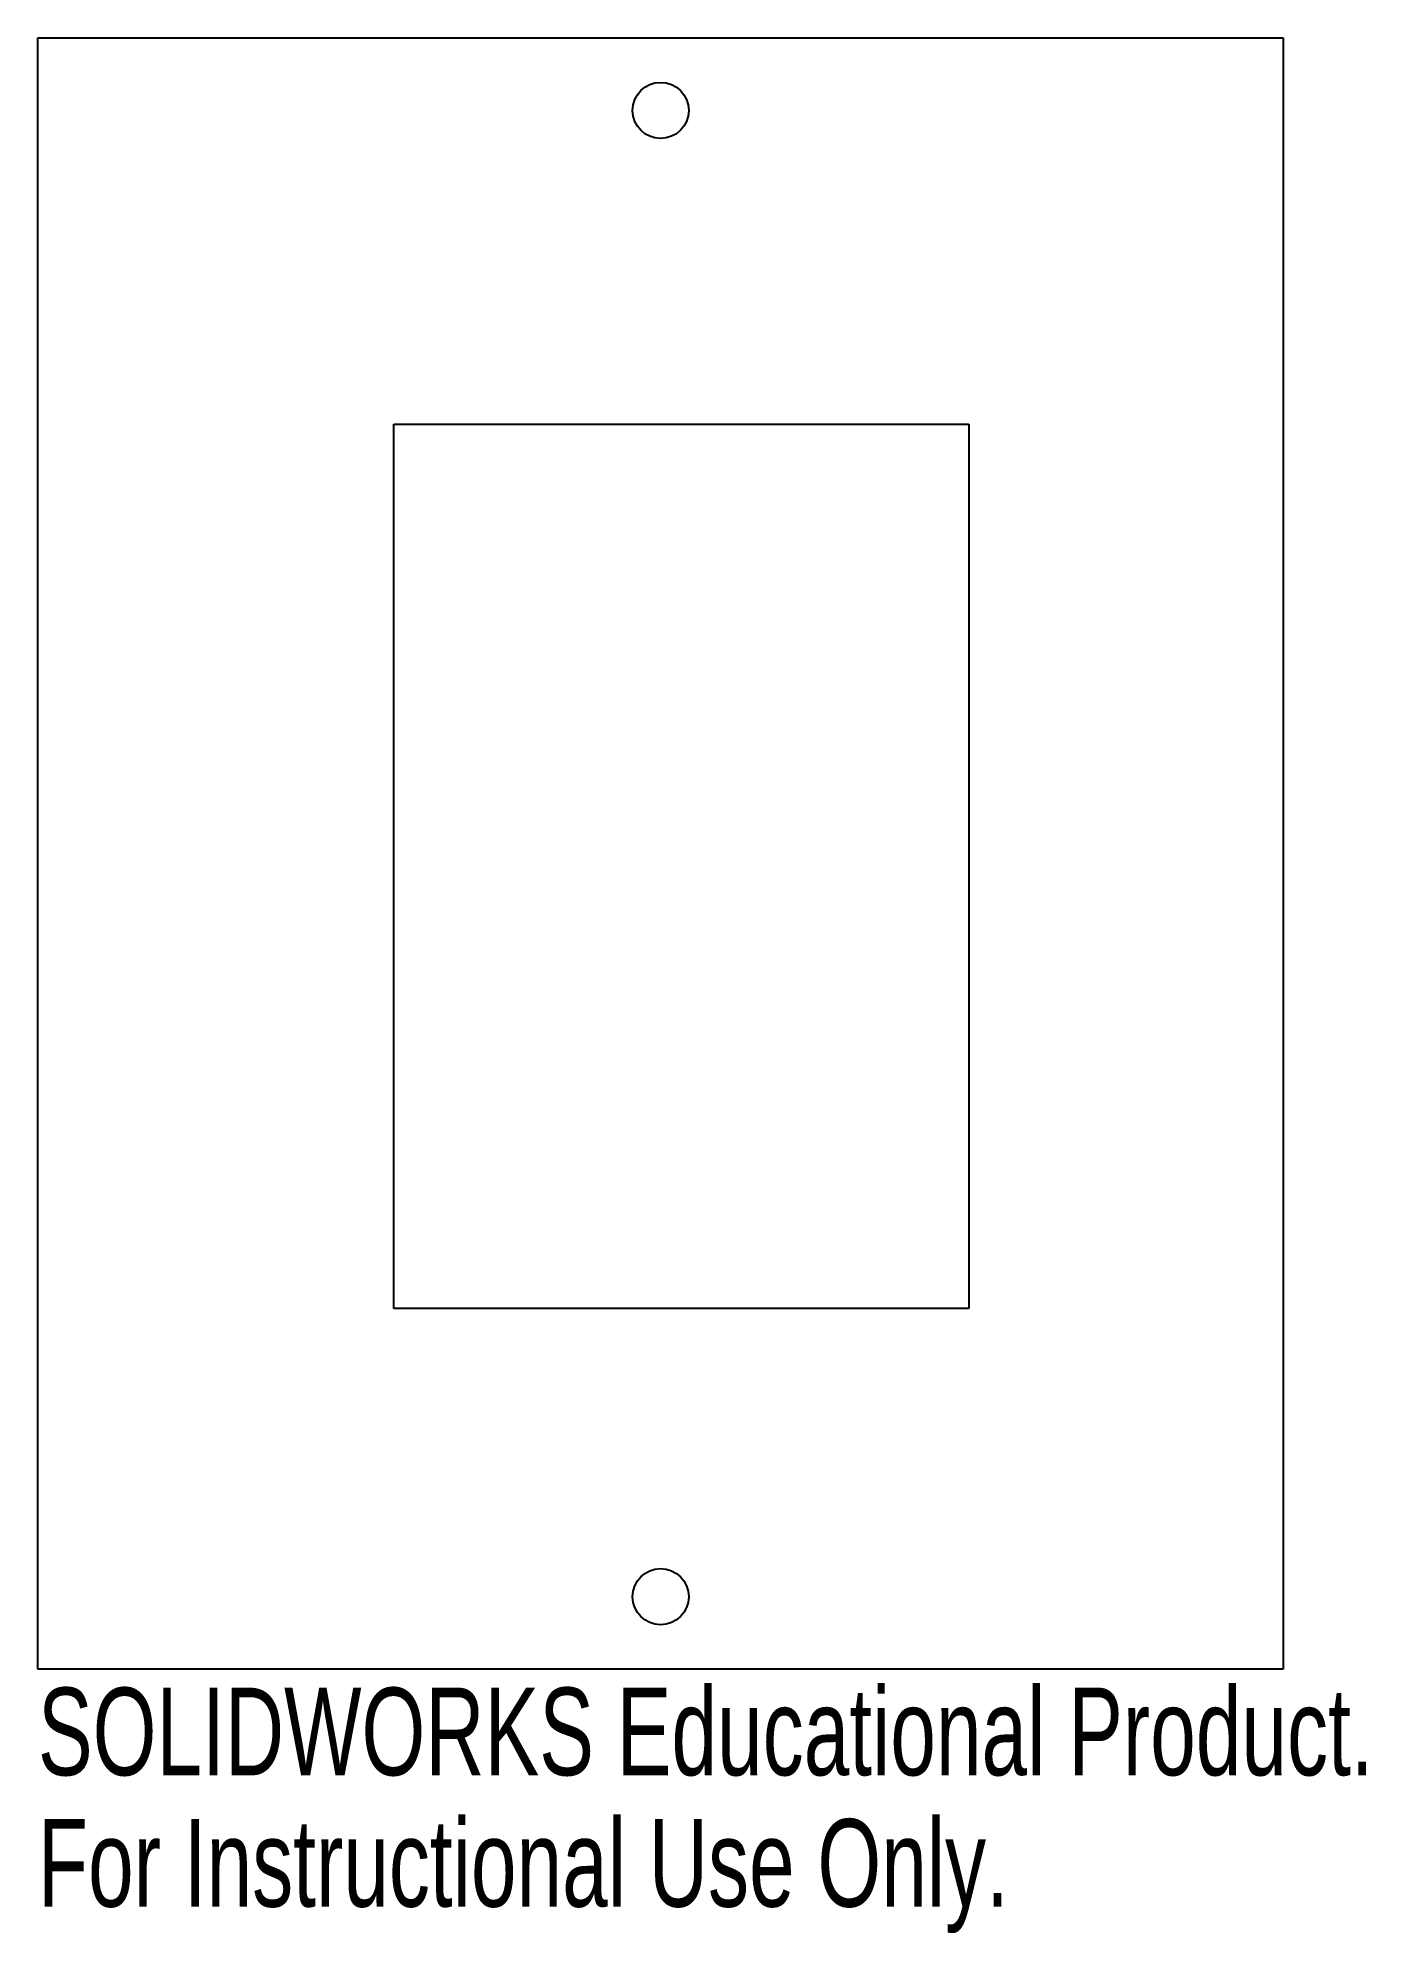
# Model space of a CAD drawing. Header units: millimetres. Extents: x 40 to 113, y 77 to 181.
import ezdxf

# ---------------------------------------------------------------- set-up
doc = ezdxf.new("R2010")
doc.units = ezdxf.units.MM
doc.styles.add('SLDTEXTSTYLE0', font='TXT', dxfattribs={"width": 0.7})

msp = doc.modelspace()

# ---------------------------------------------------------------- linework, layer by layer
at = {"color": 7, "linetype": 'Continuous', "lineweight": 25}
for p, q in [((39.55, 91.36), (39.55, 181.36)), ((39.55, 181.36), (108.25, 181.36)), ((108.25, 181.36), (108.25, 91.36)), ((59.18, 111.26), (59.18, 160.06)), ((59.18, 160.06), (90.9, 160.06)), ((90.9, 160.06), (90.9, 111.26)), ((90.9, 111.26), (59.18, 111.26)), ((108.25, 91.36), (39.55, 91.36))]:
    msp.add_line(p, q, dxfattribs=at)
for centre in [(73.9, 177.36), (73.9, 95.36)]:
    msp.add_circle(centre, 1.55, dxfattribs=at)

# ---------------------------------------------------------------- texts
at = {"color": 7, "linetype": 'Continuous', "char_height": 4.8336, "attachment_point": 1, "style": 'SLDTEXTSTYLE0'}
for s, insert in [('SOLIDWORKS Educational Product.', (39.55, 90.34)), ('For Instructional Use Only.', (39.55, 83.09))]:
    msp.add_mtext(s, dxfattribs=dict(at, insert=insert))

doc.saveas('drawing.dxf')
